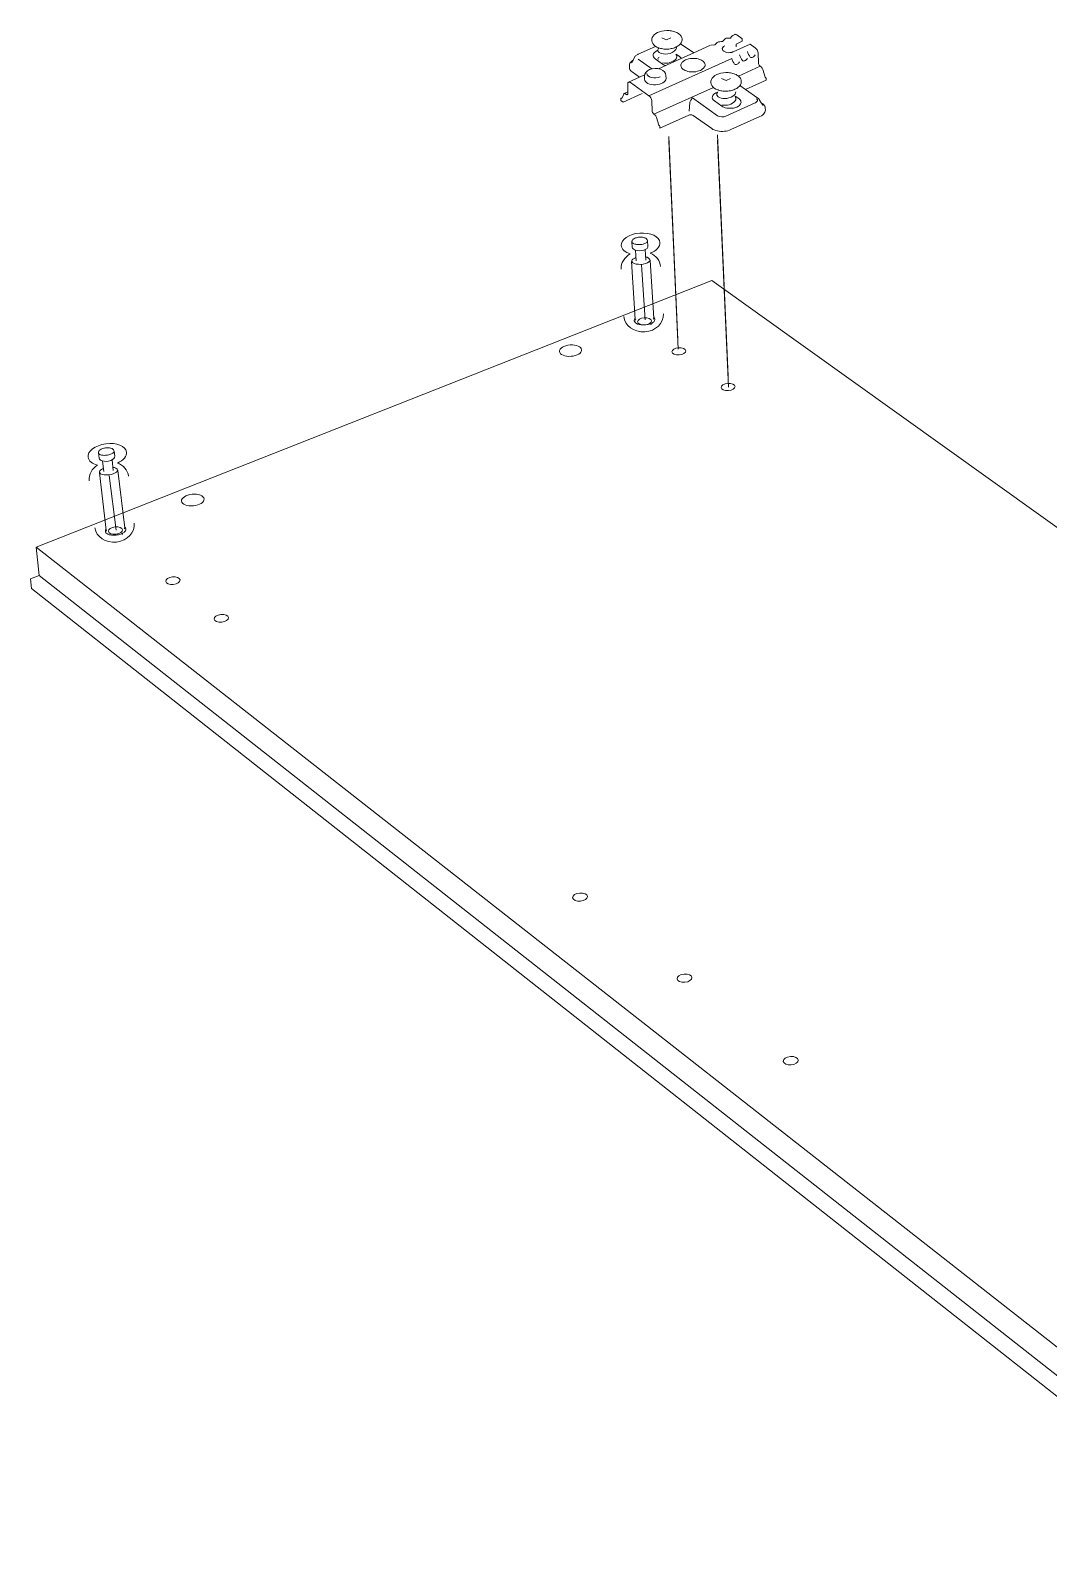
# Model space of a CAD drawing. Header units: metres. Extents: x -0.7 to 7.4, y 0 to 11.2.
# Drawn here: x 0.2698 to 0.3107, y 0.6545 to 0.7159 of the extents above; entities that cross this region are included whole.
import ezdxf

# ---------------------------------------------------------------- set-up
doc = ezdxf.new("R2010")
doc.units = ezdxf.units.M
doc.header["$MEASUREMENT"] = 0
doc.layers.add('PDF5_Geometry_Num_Penna__1', color=255, linetype='Continuous', lineweight=18)
doc.layers.add('PDF5_Geometry_Num_Penna__7', color=7, linetype='Continuous', lineweight=18)

msp = doc.modelspace()

# ---------------------------------------------------------------- linework, layer by layer
at = {"layer": 'PDF5_Geometry_Num_Penna__1', "color": 255, "linetype": 'Continuous', "lineweight": 18, "flags": 128}
for points in [[(0.2958440765518159, 0.7034691723742453), (0.2954849487740381, 0.7116419751520231)], [(0.2978622123851493, 0.7020103304298009), (0.2974364096073715, 0.711701841540912)]]:
    msp.add_lwpolyline(points, dxfattribs=at)
at = {"layer": 'PDF5_Geometry_Num_Penna__7', "color": 7, "linetype": 'Continuous', "lineweight": 18, "flags": 128}
for points in [[(0.295197787662927, 0.715606774040912), (0.2953851126629271, 0.7155178740409119), (0.2955615015518159, 0.715606774040912)], [(0.2953938262740381, 0.7158954520964675), (0.295440040162927, 0.7158954520964675), (0.2954894290518159, 0.7158926298742454), (0.2955398762740381, 0.7158894548742454), (0.2955867957184826, 0.7158831048742453), (0.295633715162927, 0.7158735798742453), (0.2956764012740381, 0.7158615854298008), (0.2957204984962603, 0.7158495909853564), (0.2957610679407048, 0.7158337159853565), (0.2957981096073715, 0.7158174882075786), (0.2958362096073714, 0.7157959687631342), (0.2958700762740381, 0.7157737437631342), (0.2959007679407047, 0.7157522243186898), (0.2959293429407048, 0.7157275298742453), (0.295951215162927, 0.7156996604298009), (0.2959727346073714, 0.7156679104298009), (0.2959879040518159, 0.7156379243186898), (0.2960009568295937, 0.7156061743186898), (0.2960097762740381, 0.7155751298742453), (0.2960133040518159, 0.7155440854298009), (0.2960097762740381, 0.7155102187631343), (0.2960034262740381, 0.7154721187631342), (0.2959914318295936, 0.7154386048742453), (0.2959759096073715, 0.7154040326520231), (0.295951215162927, 0.7153694604298009), (0.2959229929407048, 0.7153384159853564), (0.2958915957184826, 0.7153066659853564), (0.2958609040518159, 0.7152854993186898), (0.2958291540518159, 0.7152636270964675), (0.2957917596073715, 0.7152414020964675)], [(0.294243700162927, 0.7149452098742454), (0.2942313529407048, 0.7149388598742453), (0.2942066584962603, 0.7149272182075787), (0.2941791418295936, 0.7149088737631343), (0.2941537418295936, 0.7148894709853564), (0.2941350446073714, 0.714871126540912), (0.2941159946073714, 0.7148492543186897), (0.2941036473851492, 0.7148242070964675), (0.2940412057184826, 0.7147116709853565)], [(0.2949480209962603, 0.7152606990409119), (0.2942438765518159, 0.7149449629298008)], [(0.2950162482184826, 0.7150923887631342), (0.2950257732184826, 0.7150987387631342), (0.2950356509962603, 0.7151008554298008)], [(0.2953869118295936, 0.7145065659853564), (0.2955647118295937, 0.7145877048742453), (0.2964805229407048, 0.7149990437631342)], [(0.2957702048851492, 0.7149521243186897), (0.2959099048851492, 0.7148522882075786), (0.2959254271073715, 0.7148395882075786), (0.2959416548851492, 0.7148275937631342), (0.2959511798851492, 0.714815246540912), (0.2959635271073714, 0.7148021937631343), (0.2959726993295937, 0.7147898465409119), (0.2959822243295936, 0.7147743243186897)], [(0.295954072662927, 0.7153694604298009), (0.2964804171073714, 0.7149990437631343), (0.2971598671073715, 0.7153045493186897)], [(0.2971776823851492, 0.7153104759853564), (0.2973307879407048, 0.7153164732075786)], [(0.2979349198851493, 0.7150145307075786), (0.2979536171073714, 0.7150170001520231), (0.2979779587740381, 0.7150208807075786), (0.2980037115518159, 0.7150272307075787), (0.2980312282184826, 0.7150325223742453), (0.2980562754407048, 0.7150448695964676)], [(0.2980562048851492, 0.7150450459853565), (0.298069257662927, 0.7150429293186898)], [(0.2987321623851493, 0.7153473412631342), (0.298745215162927, 0.7153473412631342), (0.2980692929407048, 0.715042894040912)], [(0.2981809118295937, 0.7152446829298008), (0.2981780896073715, 0.715354044040912)], [(0.2989505318295937, 0.7152010795964675), (0.298745215162927, 0.7153474823742453)], [(0.2990656079407048, 0.7149707862631343), (0.2990627857184825, 0.7150078279298009), (0.2990536134962603, 0.7150448695964676), (0.2990380912740381, 0.7150826168186898), (0.2990222162740381, 0.7151207168186897), (0.2990006968295937, 0.7151510557075786), (0.2989760023851492, 0.7151789251520231), (0.2989506023851493, 0.715201150152023)], [(0.2990752387740381, 0.7146156095964675), (0.2990657137740381, 0.7149708568186898)], [(0.2940412409962603, 0.714711882652023), (0.2940172521073715, 0.7146967132075787), (0.2939883243295937, 0.7146713132075787), (0.293960807662927, 0.714643796540912), (0.2939350548851492, 0.7146155743186897), (0.2939198854407048, 0.714584882652023), (0.293903657662927, 0.7145534854298009), (0.2938983659962603, 0.7145196187631342), (0.2938951909962604, 0.7144846937631343), (0.2938983659962603, 0.7144099048742454)], [(0.2940099143295937, 0.7142324929298008), (0.2939704032184826, 0.7142638901520231), (0.2939421809962603, 0.7142981095964676), (0.2939171337740381, 0.714335504040912), (0.2939037282184825, 0.7143721929298009), (0.2938984365518159, 0.7144095873742453)], [(0.2940412762740381, 0.7147117062631342), (0.2939791873851493, 0.7145998757075787)], [(0.2947919521073715, 0.7143572351520231), (0.2942437354407048, 0.7147467018186898)], [(0.2953493762740381, 0.7144909026520231), (0.2953250346073715, 0.7144997220964675), (0.2953024568295937, 0.7145064248742453), (0.2952841123851492, 0.7145155970964675), (0.2952689429407048, 0.7145258276520231), (0.295249540162927, 0.7145346470964675), (0.2952311957184826, 0.7145473470964676), (0.2949355679407048, 0.714759366540912)], [(0.2950941062740381, 0.7148335204298009), (0.2950694118295937, 0.7148116482075786), (0.2950535368295937, 0.7147834259853564), (0.2950443646073715, 0.714755556540912), (0.2950471868295937, 0.7147315676520231)], [(0.2950693059962604, 0.714363761540912), (0.2953868059962603, 0.714506636540912)], [(0.2967456707184826, 0.7142979684853564), (0.2966892262740381, 0.714276449040912), (0.2966299596073714, 0.714260574040912), (0.2965643429407048, 0.7142443462631342), (0.2965301234962603, 0.7142418768186898), (0.2964962568295937, 0.714238349040912), (0.296427465162927, 0.7142358795964675), (0.2963618484962603, 0.714238349040912), (0.2962965846073715, 0.7142443462631342), (0.2962373179407048, 0.714257399040912), (0.2961844012740381, 0.714273274040912), (0.2961374818295937, 0.7142919712631343), (0.2960969123851492, 0.7143138434853564), (0.2960602234962604, 0.7143353629298009), (0.2960320012740381, 0.7143597045964676), (0.2960034262740381, 0.7143879268186898), (0.2959847290518159, 0.7144157962631342), (0.2959727346073714, 0.714447899040912), (0.2959635623851492, 0.7144821184853565), (0.295967090162927, 0.7145195129298009), (0.2959759096073715, 0.7145562018186898), (0.2959946068295937, 0.714590774040912), (0.2960069540518159, 0.7146094712631342), (0.2960228290518159, 0.7146274629298008), (0.2960415262740381, 0.7146436907075787), (0.2960602234962604, 0.714659212929801), (0.2961032623851492, 0.7146902573742453), (0.2961537096073714, 0.7147156573742453)], [(0.2961538154407048, 0.7147155162631342), (0.2962095543295937, 0.7147373884853564), (0.296267762662927, 0.7147553801520231), (0.296334437662927, 0.7147680801520231), (0.2963654821073715, 0.7147712551520231), (0.2964025237740381, 0.714774430152023), (0.2964681404407048, 0.7147772523742454), (0.2965369321073714, 0.714774430152023), (0.2965990209962603, 0.7147680801520231), (0.2966607571073714, 0.7147553801520231), (0.2967104987740382, 0.7147402107075786), (0.2967574182184826, 0.7147211607075787), (0.2967986932184826, 0.714703169040912), (0.2968353821073715, 0.7146774162631342), (0.2968664265518159, 0.7146534273742453), (0.2968918265518159, 0.7146252051520231), (0.2969105237740381, 0.7145973357075787), (0.2969256932184826, 0.7145655857075787), (0.2969327487740381, 0.714531719040912), (0.2969327487740381, 0.7144939718186898), (0.2969228709962604, 0.7144565773742454), (0.2969041737740381, 0.714422005152023), (0.2968918265518159, 0.7144036607075787), (0.2968727765518159, 0.7143849634853564), (0.2968572543295936, 0.7143701468186897), (0.2968382043295937, 0.7143542718186897), (0.2967951654407048, 0.7143225218186898), (0.2967457765518159, 0.7142978273742453)], [(0.2982222573851492, 0.7145410323742454), (0.2982462462740381, 0.7145562018186898), (0.2982744684962604, 0.714578074040912), (0.2982959879407048, 0.7146034740409121), (0.2983213879407048, 0.7146338129298009)], [(0.2982746096073715, 0.7140674987631342), (0.2991494984962603, 0.7144629626520231)], [(0.2985364412740381, 0.7146836604298009), (0.2985607829407048, 0.7146995354298009), (0.2985893579407048, 0.7147185854298009), (0.2986115829407048, 0.7147468076520231), (0.2986327496073715, 0.7147774993186897)], [(0.2988513307184826, 0.7148242070964675), (0.298876025162927, 0.714839376540912), (0.2989007196073715, 0.7148608959853565), (0.2989254140518159, 0.714887001540912), (0.2989469334962603, 0.7149173404298009)], [(0.2991496748851492, 0.7144628215409119), (0.2991313304407048, 0.7144779909853564), (0.2991126332184826, 0.7145033909853564), (0.2990967582184826, 0.7145280854298008), (0.2990847637740381, 0.7145594826520231), (0.2990784137740382, 0.7145877048742453), (0.2990752387740381, 0.7146155743186897)], [(0.2991841059962603, 0.7144380212631343), (0.2991495337740381, 0.7144627157075786)], [(0.299255755162927, 0.7143319057075787), (0.2992469357184826, 0.7143573057075786), (0.2992342357184826, 0.7143820001520231), (0.2992187134962603, 0.7144035195964675), (0.2992028384962603, 0.7144222168186898), (0.2991841412740381, 0.7144380918186898)], [(0.2993429265518159, 0.7140269998742453), (0.2992557904407048, 0.7143317998742453)], [(0.2936898037740381, 0.7133668820964676), (0.2938393815518159, 0.7134353209853564), (0.2938298565518159, 0.7137369459853564)], [(0.2938297507184826, 0.7137369459853564), (0.293832220162927, 0.7137686959853564), (0.2938392757184826, 0.7137933904298008), (0.2938516229407048, 0.7138117348742453), (0.2938667923851492, 0.7138244348742453)], [(0.2943065298851493, 0.7140205793186898), (0.2938669687740381, 0.7138244348742453), (0.2938828437740381, 0.7138269043186898), (0.2938983659962603, 0.7138269043186898), (0.2939174159962603, 0.7138212598742453), (0.2939350548851492, 0.7138089126520232)], [(0.2947957621073714, 0.7130484295964675), (0.2947918815518159, 0.7130830018186898), (0.2947827093295937, 0.7131200434853564), (0.2947668343295937, 0.7131609657075786), (0.2947516648851492, 0.7131980073742453), (0.2947301454407048, 0.7132297573742453), (0.2947047454407048, 0.7132576268186898), (0.2946800509962603, 0.713279499040912), (0.2939353371073715, 0.7138086657075786)], [(0.2940098437740381, 0.7142326693186898), (0.2943065298851493, 0.7140206498742453), (0.2945083187740381, 0.7141144887631342)], [(0.2945084246073715, 0.7139427918186897), (0.2945056023851492, 0.7140676751520231)], [(0.2953690259962604, 0.7139706965409119), (0.295361617662927, 0.7140952270964676)], [(0.2975900796073714, 0.7139758470964676), (0.2977774046073715, 0.7138869470964676), (0.2979537934962604, 0.7139758470964676)], [(0.2977702432184826, 0.7142104443186897), (0.2978199848851493, 0.7142104443186897), (0.2978665515518159, 0.7142104443186897), (0.2979162932184826, 0.7142040943186897), (0.297963212662927, 0.7141980970964675), (0.2980094265518159, 0.7141885720964676), (0.2980535237740382, 0.7141762248742454), (0.2980976209962604, 0.7141642304298008), (0.2981371321073715, 0.7141483554298008), (0.2981780543295937, 0.7141300109853563), (0.2982119209962604, 0.7141106082075787), (0.2982464932184826, 0.7140887359853565), (0.298277537662927, 0.7140643943186898), (0.2983057598851492, 0.7140396998742453), (0.2983308071073715, 0.7140111248742453), (0.2983523265518159, 0.7139804332075786), (0.2983682015518159, 0.7139490359853564), (0.2983805487740381, 0.713917991540912), (0.2983868987740381, 0.7138865943186897), (0.2983897209962603, 0.713852727652023), (0.2983897209962603, 0.7138213304298009), (0.2983833709962604, 0.7137839359853565), (0.2983710237740381, 0.7137490109853565), (0.2983523265518159, 0.7137151443186898), (0.2983308071073715, 0.7136812776520232), (0.298302937662927, 0.7136470582075787), (0.298271187662927, 0.7136188359853564), (0.2982401432184826, 0.7135934359853564), (0.2982062765518159, 0.7135722693186898), (0.2981685293295937, 0.7135503970964675)], [(0.2985609240518159, 0.7135254204298008), (0.2993832490518158, 0.7138990120964676), (0.2993832490518158, 0.7139741537631341)], [(0.2993612004407048, 0.7140144409853564), (0.2993428559962604, 0.7140271409853564)], [(0.2993832490518158, 0.7139742948742454), (0.2993804268295937, 0.7139894643186897), (0.2993716073851492, 0.7140025170964676), (0.2993613768295937, 0.714014511540912)], [(0.2935589584962603, 0.7130830370964675), (0.2935554307184826, 0.7131610009853564)], [(0.2935555012740381, 0.7131608951520231), (0.2935618512740381, 0.7131760645964675)], [(0.2936086296073714, 0.7131952909853564), (0.293561710162927, 0.7131762409853564), (0.2935740573851492, 0.7131741243186898)], [(0.2935740221073714, 0.7131739479298009), (0.2935930721073715, 0.7131608951520231), (0.2936085943295936, 0.7131954673742452)], [(0.2936023854407048, 0.7131858718186898), (0.2935741632184826, 0.7131738773742453)], [(0.2936085590518159, 0.713195361540912), (0.2936706479407048, 0.713344586540912)], [(0.2944126454407048, 0.713369351540912), (0.2936428843295937, 0.7130239820964676)], [(0.2936898743295937, 0.7133667409853564), (0.2936768215518159, 0.7133575687631342), (0.2936704715518159, 0.7133448687631342)], [(0.2936898037740381, 0.713366635152023), (0.2937014454407048, 0.7133694573742453), (0.2937173204407048, 0.713366635152023), (0.2937367232184825, 0.7133574629298008), (0.2937705898851492, 0.7133320629298009), (0.2937889343295937, 0.7133225379298008), (0.2938048093295937, 0.7133200684853563), (0.2938206843295936, 0.7133225379298008), (0.2938319732184826, 0.7133359434853563), (0.2938393815518159, 0.7133574629298008), (0.2938393815518159, 0.7133796879298009), (0.2938393815518159, 0.7134354268186898)], [(0.2972687696073715, 0.7136127682075787), (0.2948825807184826, 0.7125378543186898), (0.2948638834962604, 0.712553376540912), (0.2948448334962603, 0.7125748959853564), (0.2948296640518159, 0.7126031182075787), (0.2948169640518159, 0.7126345154298008), (0.2948081446073714, 0.712662737652023), (0.2948046168295936, 0.7126909598742452)], [(0.296430957662927, 0.7131954320964675), (0.2964059104407048, 0.7131640348742453), (0.2963840382184826, 0.7131329904298008), (0.2963653409962603, 0.7131015932075786), (0.2963494659962603, 0.7130737237631343), (0.2963342965518159, 0.7130398570964676), (0.2963282993295936, 0.7130236293186898), (0.2963208909962604, 0.7130084598742453), (0.2963028993295936, 0.7126528598742453)], [(0.2973121965518159, 0.7130703370964675), (0.2976109993295937, 0.7128586704298009), (0.2976515687740381, 0.7128339759853564), (0.2976949604407048, 0.712812456540912), (0.2977482298851493, 0.712796581540912), (0.2978039687740381, 0.7127845870964675), (0.2978604132184826, 0.7127747093186898), (0.2979161521073714, 0.7127718870964675), (0.2979729493295937, 0.7127718870964675), (0.2980286882184826, 0.7127778843186897), (0.2980777243295937, 0.7127845870964675), (0.2981246437740381, 0.712796581540912), (0.2981683882184826, 0.7128085759853564), (0.2982093104407048, 0.7128244509853564), (0.2982495271073715, 0.7128424426520231), (0.2982837465518159, 0.7128650204298008), (0.2983119687740381, 0.7128900676520231), (0.2983366632184825, 0.7129144093186898), (0.2983585354407048, 0.7129461593186898), (0.2983737048851492, 0.7129768509853565), (0.2983807604407048, 0.7130114232075786), (0.2983775854407048, 0.7130424676520231), (0.2983684132184826, 0.7130763343186898), (0.2983490104407048, 0.713110906540912), (0.2983243159962604, 0.7131391287631342), (0.2982900965518159, 0.7131641759853564), (0.2981500437740381, 0.7132668343186898)], [(0.2973895607184826, 0.713409991540912), (0.2973994384962604, 0.7134135193186898)], [(0.2981657423851492, 0.7135503618186897), (0.2981308173851492, 0.7135351923742452), (0.2980870729407048, 0.7135154368186897), (0.2980443868295937, 0.7135002673742453), (0.2979974673851492, 0.7134875673742453), (0.2979509007184826, 0.7134787479298009), (0.2979004534962604, 0.7134692229298009), (0.2978535340518159, 0.7134628729298008), (0.297804145162927, 0.7134596979298008), (0.2977547562740381, 0.7134596979298008), (0.2977046618295937, 0.7134596979298008), (0.297658095162927, 0.7134653423742453), (0.2976111757184826, 0.7134723979298009), (0.2975642562740382, 0.7134787479298009), (0.2975173368295937, 0.7134914479298009), (0.297473945162927, 0.7135034423742452), (0.297454895162927, 0.7135097923742453)], [(0.2983338762740381, 0.713687310152023), (0.298561065162927, 0.7135257379298008)], [(0.2983834768295937, 0.7136528790409119), (0.298346435162927, 0.7136994457075786)], [(0.2985608887740381, 0.713525561540912), (0.2990593637740381, 0.7131738420964675)], [(0.2990593990518159, 0.7131740184853564), (0.2990752740518159, 0.7131609657075786), (0.2990900907184825, 0.7131482657075786), (0.2991027907184826, 0.7131330962631343), (0.2991158434962603, 0.7131175740409119), (0.299127485162927, 0.7131016990409119)], [(0.2991276262740381, 0.7131016637631341), (0.2991935957184826, 0.7129986526520231)], [(0.2936430254407048, 0.7130238057075786), (0.2935590643295937, 0.7130830723742453)], [(0.294804722662927, 0.7126908187631341), (0.2947959032184826, 0.7130485354298008)], [(0.2948825807184826, 0.7125377132075786), (0.2949171529407048, 0.7125133715409119), (0.2949354973851492, 0.712497496540912), (0.2949513723851492, 0.7124787993186897), (0.2949637196073714, 0.7124569270964675), (0.2949757140518159, 0.712432232652023), (0.2949852390518159, 0.7124040104298008), (0.295075550162927, 0.7120988576520231)], [(0.2964555815518159, 0.7124882537631342), (0.2964340621073714, 0.7125009537631342), (0.2964058398851492, 0.7125101259853563), (0.296374442662927, 0.7125133009853564), (0.2963433982184825, 0.7125133009853564), (0.2963123537740381, 0.7125069509853564), (0.2962841315518159, 0.7124974259853564), (0.2951160843295936, 0.7119710815409119)], [(0.2979755598851492, 0.7119180943186897), (0.2979162932184826, 0.7118933998742453), (0.2978506765518159, 0.7118743498742454), (0.2977861182184826, 0.7118591804298008), (0.2977137987740381, 0.7118500082075786), (0.2976421848851493, 0.7118464804298008), (0.2975705709962604, 0.7118464804298008), (0.2974993098851492, 0.7118521248742453), (0.2974305182184825, 0.7118651776520232), (0.2973652543295937, 0.7118806998742453), (0.297305987662927, 0.7119022193186898), (0.2972495432184826, 0.7119276193186898), (0.2972029765518159, 0.7119583109853563), (0.2964554404407048, 0.7124881832075787)], [(0.2993556618295937, 0.7126966748742453), (0.2993521340518159, 0.7126568109853564), (0.2993359062740381, 0.712616241540912), (0.2993150923851493, 0.7125788470964676), (0.2992829896073714, 0.7125410998742453), (0.2992431257184826, 0.7125033526520231), (0.2991965590518159, 0.7124730137631342), (0.299140820162927, 0.712444791540912), (0.297975595162927, 0.7119180943186897)], [(0.2992308137740381, 0.7129704304298009), (0.2991937721073714, 0.7129986526520231), (0.2992653859962603, 0.7128839998742453)], [(0.2993523104407048, 0.7127744270964675), (0.2993523104407048, 0.7127998270964675), (0.2993459604407048, 0.7128276965409119), (0.2993336132184826, 0.7128523909853564), (0.2993212659962604, 0.7128774382075785), (0.2993053909962604, 0.712902485429801), (0.2992828132184825, 0.7129275326520231), (0.2992584715518159, 0.7129490520964675), (0.2992309548851492, 0.7129705715409119), (0.299212257662927, 0.7129705715409119)], [(0.2993522398851493, 0.7127745329298009), (0.299355767662927, 0.7126965690409119)], [(0.2951161548851493, 0.7120459057075786), (0.2951133326629271, 0.7120617807075786), (0.295103807662927, 0.7120769501520231), (0.295094282662927, 0.7120861223742453), (0.2950755854407048, 0.7120988223742453)], [(0.2951161548851493, 0.7119711520964676), (0.2951161548851493, 0.7120459409853565)], [(0.2958502854407047, 0.7030965684853564), (0.2954823382184825, 0.7114655157075787)], [(0.2978697971073714, 0.7015681587631342), (0.2974334109962603, 0.711492150429801)], [(0.2946274871073715, 0.7074490701520231), (0.2946236065518159, 0.7074243757075787), (0.2946126704407048, 0.7074056784853564), (0.2945967954407048, 0.7073873340409119), (0.2945752759962604, 0.7073704007075786), (0.2945491704407048, 0.7073541729298009), (0.2945167148851493, 0.7073393562631342), (0.2944814371073715, 0.7073266562631342), (0.2944429843295937, 0.707315720152023), (0.2944020621073715, 0.7073072534853564), (0.2943586704407048, 0.7073012562631342), (0.2943156315518159, 0.7072973757075787), (0.2942711815518159, 0.707296670152023), (0.2942284954407048, 0.707298434040912), (0.2941868676629271, 0.7073023145964675), (0.2941484148851493, 0.707309370152023), (0.2941124315518159, 0.7073181895964675), (0.2940803287740381, 0.7073291257075786), (0.2940531648851492, 0.7073425312631342), (0.2940309398851493, 0.7073577007075786), (0.2940136537740382, 0.7073739284853564), (0.2940030704407048, 0.7073915673742454), (0.2939981315518159, 0.7074099118186898)], [(0.2941412887740381, 0.7070741379298009), (0.2941670415518159, 0.7066458657075786)], [(0.2945519221073715, 0.7066687962631342), (0.2945258165518159, 0.7070974212631341)], [(0.2941596332184826, 0.7067732184853565), (0.294117652662927, 0.7067576962631342), (0.2940851971073715, 0.706742174040912), (0.2940555637740381, 0.7067245351520232), (0.2940308693295937, 0.7067058379298008), (0.2940114665518159, 0.706685024040912), (0.2939973554407048, 0.7066624462631341), (0.2939895943295937, 0.706641985152023), (0.2939864193295936, 0.7066197601520231)], [(0.293987477662927, 0.706611999040912), (0.2941254137740381, 0.7042970712631342)], [(0.2943775087740381, 0.7064846462631342), (0.2945277921073715, 0.704273435152023)], [(0.3480627723851492, 0.6678812323742453), (0.3480345501629269, 0.6694807268186898), (0.2972105612740381, 0.7058609351520231), (0.2700763057184826, 0.6951463684853564)], [(0.2732008937740381, 0.6990051576520231), (0.2731980715518159, 0.6989797576520231), (0.2731888993295937, 0.6989607076520231), (0.273174082662927, 0.6989416576520231), (0.2731532687740381, 0.6989236659853564), (0.2731278687740382, 0.6989053215409119), (0.2730968243295937, 0.6988890937631342), (0.2730622521073715, 0.6988742770964675), (0.2730245048851492, 0.6988612243186897), (0.2729842882184826, 0.6988506409853564), (0.2729412493295937, 0.6988414687631341), (0.272897857662927, 0.6988358243186897), (0.2728537604407048, 0.6988319437631342), (0.2728110743295937, 0.6988312382075786), (0.2727694465518159, 0.6988326493186897), (0.2727306409962604, 0.6988375882075786), (0.2726943048851492, 0.6988442909853565), (0.2726618493295937, 0.6988534632075787), (0.2726336271073714, 0.6988654576520231), (0.2726106965518159, 0.6988792159853564), (0.2725927048851493, 0.6988943854298009), (0.2725807104407048, 0.6989109659853564), (0.2725747132184826, 0.698928957652023)], [(0.2727369557184826, 0.6986021443186898), (0.2727881084962603, 0.698176341540912)], [(0.2731705196073714, 0.6982214970964675), (0.2731193668295937, 0.6986480054298008)], [(0.2727729390518159, 0.6983029887631341), (0.2727323696073715, 0.6982849970964675), (0.2727006196073715, 0.6982677109853564), (0.272672750162927, 0.6982483082075787), (0.2726487612740381, 0.6982278470964676), (0.2726307696073714, 0.6982059748742453), (0.2726180696073714, 0.698182691540912), (0.2726113668295937, 0.6981622304298009), (0.2726099557184826, 0.698139652652023)], [(0.2726110140518159, 0.6981318915409119), (0.2728840640518159, 0.6958293109853564)], [(0.2730072540518159, 0.6980274693186898), (0.2732870068295937, 0.6958293109853564)], [(0.2700761646073714, 0.6951463332075786), (0.2701876423851493, 0.6939990998742452)], [(0.3193747423851492, 0.6548808773742453), (0.319733870162927, 0.6550487995964676), (0.3196710757184826, 0.6562722329298009), (0.2700761646073714, 0.6951462273742453)], [(0.2701877834962603, 0.693999135152023), (0.2698480584962603, 0.6938650795964675)], [(0.2698480937740381, 0.6938649384853564), (0.2698851354407047, 0.6934811162631341)], [(0.2698853118295937, 0.6934811515409119), (0.319394145162927, 0.6544755709853565), (0.3480626312740381, 0.6678814793186898)], [(0.3197337643295937, 0.6550488701520231), (0.2701878893295936, 0.6939990645964675)]]:
    msp.add_lwpolyline(points, dxfattribs=at)
for points in [[(0.2977886934962604, 0.715584231540912, -0.004960149857982741), (0.2979506184962604, 0.715596931540912), (0.298000360162927, 0.7156590204298009), (0.2980472796073714, 0.7157031176520231), (0.2981340629407048, 0.715739806540912), (0.2981499379407048, 0.7157458037631342), (0.298168635162927, 0.7157436870964675), (0.2981869796073714, 0.715736631540912), (0.2982064882184826, 0.7157237904298008), (0.298408982662927, 0.7155809154298008), (0.2984206243295937, 0.7155720959853564), (0.2984269743295936, 0.7155597487631342), (0.2984305021073714, 0.715544226540912), (0.2984303257184826, 0.7154663684853564), (0.2981780896073715, 0.7153541851520231)], [(0.2952284440518159, 0.7145971593186898, 0.26868261744493), (0.2957734857184826, 0.7147651168186898), (0.2957893607184826, 0.7147993362631342), (0.295798180162927, 0.7148370834853564), (0.295798180162927, 0.7148741251520231), (0.2957893607184826, 0.7149090501520231), (0.2957798357184826, 0.7149270418186897), (0.2957671357184826, 0.7149450334853564)], [(0.2986328907184825, 0.7150577812631342, 0.04370081872683026), (0.2987476140518159, 0.7148274879298009), (0.2987733668295937, 0.7148183157075787), (0.2987984140518159, 0.7148151407075787), (0.2988231084962604, 0.7148151407075787), (0.2988513307184826, 0.7148243129298009)], [(0.294679945162927, 0.7132794637631342), (0.2980038173851496, 0.71477749931869, 0.05888393957352232), (0.2981223507184825, 0.7145439604298008), (0.2981442229407048, 0.7145347882075787), (0.2981685646073715, 0.7145316132075786), (0.2981932590518159, 0.7145347882075787), (0.2982221868295937, 0.7145411382075787)], [(0.2983180012740381, 0.7149172345964676, 0.03492906322840535), (0.2984337829407048, 0.714687435152023), (0.2984584773851492, 0.714675087929801), (0.2984835246073715, 0.7146712073742454), (0.2985082190518159, 0.714675087929801), (0.2985364412740381, 0.7146835545964675)], [(0.2990036954407048, 0.7131608598742453), (0.2990188648851492, 0.7131460432075787), (0.2990283898851492, 0.7131262876520231), (0.2990347398851492, 0.7131111182075787), (0.2990347398851492, 0.7130959487631342), (0.2990347398851492, 0.7130761932075786), (0.2990283898851492, 0.7130610237631342), (0.2990188648851492, 0.7130458543186897), (0.2990068704407048, 0.7130271570964676), (0.2989878204407048, 0.7130144570964676), (0.2989655954407048, 0.7129985820964675), (0.2989409009962603, 0.7129862348742454), (0.2977757112740376, 0.7124571740409134, -0.2250710314578508), (0.2974395140518158, 0.7124755184853564), (0.2964309223851492, 0.7131955379298008)], [(0.2976141743295937, 0.7129054487631342, 0.2666919837177848), (0.298149902662927, 0.713073759040912), (0.298165777662927, 0.7131108007075787), (0.298175302662927, 0.7131481951520231), (0.2981717748851492, 0.7131859423742453), (0.2981622498851492, 0.7132201618186897), (0.298156252662927, 0.713238859040912), (0.2981442582184826, 0.7132575562631341)], [(0.2946408221073714, 0.7072371212631342), (0.2946277693295937, 0.7074484351520232, 0.3119064346242487), (0.2945106471073715, 0.7075704962631342), (0.2944937137740382, 0.7075757879298008), (0.2944570248851492, 0.7075853129298009), (0.294419277662927, 0.7075913101520231), (0.2943790609962604, 0.7075951907075787), (0.2943384915518159, 0.7075962490409119), (0.2942979221073715, 0.7075948379298008), (0.294257352662927, 0.7075902518186897), (0.2942178415518159, 0.7075842545964676), (0.2941800943295937, 0.7075750823742453), (0.2941434054407048, 0.7075641462631342), (0.2941095387740381, 0.7075510934853565), (0.2940788471073715, 0.7075345129298009), (0.2940513304407048, 0.7075154629298009), (0.2940305165518159, 0.7074964129298008), (0.2940146415518159, 0.7074759518186897), (0.2940047637740381, 0.7074544323742453), (0.2939991193295937, 0.7074322073742453), (0.2939980609962604, 0.707412099040912), (0.2940100554407047, 0.7071993740409119)], [(0.2948514304407048, 0.7043058907075787, 0.3542455078764657), (0.2948718915518159, 0.7043242351520231, 0.05442041034158966), (0.2948729498851492, 0.7043422268186897), (0.2947346609962603, 0.7066603295964675, 0.3164468973357419), (0.2945434554407048, 0.7067961490409126)], [(0.2941236498851492, 0.7043351712631343, 0.2365408467955644), (0.2940908415518159, 0.7042540323742453), (0.2940923232184826, 0.7042342062631342)], [(0.2942277193295937, 0.7041058657075786), (0.2942464165518159, 0.7040995157075787), (0.294285927662927, 0.7040892851520231), (0.2943264971073715, 0.7040811712631342), (0.2943712998851492, 0.7040758795964676), (0.2944168082184825, 0.7040727045964675), (0.2944626693295936, 0.7040712934853565), (0.294511352662927, 0.7040730573742453), (0.2945568609962603, 0.7040765851520231), (0.2946037804407048, 0.7040829351520231), (0.2946489359962604, 0.704091049040912), (0.2946919748851492, 0.7041012795964676), (0.2947321915518158, 0.7041143323742453), (0.2947709971073715, 0.7041287962631342), (0.2948052165518159, 0.7041453768186898), (0.2948355554407048, 0.7041633684853564), (0.2948620137740381, 0.704183124040912), (0.2948831804407048, 0.7042042907075786), (0.2948997609962603, 0.7042268684853564), (0.2949096387740381, 0.7042505045964675), (0.2949135193295936, 0.7042741407075787), (0.2949128137740381, 0.7043030684853565, 0.2133205169327909), (0.2948708332184845, 0.7043796212631368)], [(0.2732262584962604, 0.6987940554298009), (0.2732008584962604, 0.6990046637631342, 0.3144804760970461), (0.2730766807184826, 0.699119316540912), (0.2730597473851492, 0.6991239026520231), (0.2730227057184825, 0.6991309582075786), (0.2729846057184825, 0.6991348387631342), (0.2729443890518159, 0.699136602652023), (0.2729038196073714, 0.6991348387631342), (0.272863250162927, 0.6991309582075786), (0.2728230334962604, 0.6991246082075786), (0.272783875162927, 0.6991157887631342), (0.2727464807184826, 0.6991044998742453), (0.272710850162927, 0.6990917998742453), (0.2726780418295937, 0.6990762776520231), (0.2726480557184826, 0.6990582859853565), (0.272621950162927, 0.6990378248742454), (0.2726021946073715, 0.6990170109853564), (0.2725877307184826, 0.6989958443186898), (0.2725785584962603, 0.6989739720964676), (0.272574325162927, 0.6989517470964676), (0.2725750307184826, 0.6989312859853565), (0.272599725162927, 0.6987196193186898)], [(0.2736273668295937, 0.6959178582075787), (0.2733539640518159, 0.698223966540912, 0.3144042504217122), (0.273155350162927, 0.698348497096467)], [(0.2729973057184826, 0.6956441026520231), (0.2730163557184826, 0.6956388109853564), (0.2730562196073714, 0.6956310498742453), (0.2730974946073715, 0.6956254054298008), (0.2731422973851492, 0.6956225832075786), (0.2731881584962603, 0.6956218776520231), (0.2732343723851492, 0.695623641540912), (0.2732816446073714, 0.6956275220964676), (0.2733282112740381, 0.6956342248742453), (0.273374425162927, 0.6956430443186897), (0.273418875162927, 0.6956539804298009), (0.2734615612740381, 0.6956670332075786), (0.2735007196073714, 0.6956825554298008), (0.2735381140518159, 0.6956987832075786), (0.2735716279407048, 0.6957171276520231), (0.2736009084962603, 0.6957372359853564), (0.273625250162927, 0.695758402652023), (0.2736460640518159, 0.6957806276520231), (0.2736612334962604, 0.6958039109853564), (0.273669700162927, 0.6958286054298009), (0.2736721696073715, 0.6958518887631342), (0.273669700162927, 0.6958811693186898, 0.21408418759896), (0.2736231334962593, 0.6959552526520215)], [(0.2728801834962604, 0.6958670582075787, 0.2371518019409313), (0.2728523140518159, 0.6957838026520231), (0.2728541132184826, 0.6957645409853564)]]:
    msp.add_lwpolyline(points, format="xyb", dxfattribs=at)
msp.add_lwpolyline([(0.295764525162927, 0.7151297832075787), (0.2957761668295937, 0.715157652652023), (0.2957863973851492, 0.7151855220964676), (0.2957892196073715, 0.7152137443186898), (0.2957862209962603, 0.715238474040912), (0.2957541182184825, 0.715222599040912), (0.2957114321073714, 0.7152074295964675), (0.2956673348851492, 0.7151915545964675), (0.2956204154407048, 0.7151788545964675), (0.2955738487740381, 0.7151707407075787), (0.2955272821073714, 0.7151605101520231), (0.2954778932184826, 0.7151548657075787), (0.2954270932184825, 0.7151509851520231), (0.2953780571073715, 0.7151509851520231), (0.295331137662927, 0.7151509851520231), (0.2952806904407048, 0.7151548657075787), (0.2952341237740381, 0.7151605101520231), (0.2951879098851492, 0.7151707407075787), (0.2951445182184825, 0.7151788545964675), (0.2951004209962603, 0.7151915545964675), (0.2950824293295937, 0.715198610152023, 0.5472674025137579), (0.2950887440518146, 0.7150171765409099, 0.3417310255691079)], format="xyb", close=True, dxfattribs=at)
at = {"layer": 'PDF5_Geometry_Num_Penna__7', "color": 7, "linetype": 'Continuous', "lineweight": 18}
msp.add_arc((0.2946920284047151, 0.7038518588510764), 0.0002547105973756403, 68.99137130261423, 82.61152064657243, dxfattribs=at)
for centre, major_axis, ratio, start_param, end_param in [((0.2953869470763278, 0.715524370122111), (0.0005954531462838974, 2.221942810065603e-05), 0.6225090117289855, 1.535902952017766, 4.152434482214203), ((0.2954248647158123, 0.7149113391620998), (0.0005776574066154172, 1.477562202778504e-05), 0.4627485055767691, 2.344224973007289, 3.69051235475744), ((0.2978947894511592, 0.7151578732674355), (0.0002683429835215745, 4.740365940891778e-07), 0.5653758762446279, 2.216354985936127, 5.41919676908234), ((0.2949335088789937, 0.7140941048546062), (0.0004284129875316012, 1.78272251408762e-05), 0.6551570121831718, 6.224247651930129, 9.456091897831328), ((0.2949385204628386, 0.7139630552154069), (0.0004302989691973846, 1.690648838403863e-05), 0.5754602235304876, 3.155162042775619, 6.245667496509665), ((0.2949397694565524, 0.7141832059993549), (0.0003404454745936647, 1.672824330789524e-05), 0.5495411694619133, 3.121758386687753, 5.297520039608584), ((0.2977819991385933, 0.7138334973136687), (0.0006169267291629144, 1.211200317807748e-05), 0.6109660880933762, 1.577570851259602, 4.14187211635652), ((0.2976900156608498, 0.7132278583518408), (0.0004661326578818126, 1.941518819292831e-05), 0.5347647410832754, 2.248541980200559, 3.744771475032591), ((0.2943252576976352, 0.7072082129557954), (0.000316779360278241, 1.84177237028127e-05), 0.4868748314220465, 4.008736635074216, 6.34464356766347), ((0.2943590907503937, 0.7066602097011649), (0.0003665194592736287, 2.215116996429067e-05), 0.4235820412073329, 3.07386947758557, 6.281731222798278), ((0.2729134244059578, 0.6987459051239827), (0.0003140096412484473, 3.717745875719825e-05), 0.4851880602343256, 4.004030737764598, 6.348854474528867), ((0.2729788815577819, 0.6982013497940933), (0.0003646090081266818, 4.324986355319638e-05), 0.421411844886504, 3.073066226693038, 6.287571938022591)]:
    msp.add_ellipse(centre, major_axis=major_axis, ratio=ratio, start_param=start_param, end_param=end_param, dxfattribs=at)
for centre, major_axis, ratio in [((0.2945048179509903, 0.7042123744934317), (0.0002769512426267219, 2.021800567775234e-05), 0.5184229875700914), ((0.2915330672296167, 0.7030371926052088), (0.0004457857376617969, 3.567849711527682e-05), 0.5105451130776614), ((0.2958832112575285, 0.7030078862089658), (0.0002770935597665725, 2.423800528228437e-05), 0.5162507119527613), ((0.2978591703520561, 0.7015773826691366), (0.000280899993586825, 2.086897810982257e-05), 0.5087087346035782), ((0.2763611765315942, 0.6970362569295644), (0.0004535324007660101, 4.499805342761399e-05), 0.5165519575833091), ((0.2732623835310685, 0.6958110373604036), (0.0002831889707318735, 3.10105337786304e-05), 0.52564028351589), ((0.2755631452686377, 0.6937952629357076), (0.0002873160180617562, 3.154537961935766e-05), 0.5225928576631776), ((0.2775066320519113, 0.6922845961663713), (0.000287185432861492, 2.959423499493408e-05), 0.5296273890078159), ((0.2919140630511169, 0.6810854032121102), (0.0002967101794269511, 2.539041085491967e-05), 0.548294459995377), ((0.296107741746762, 0.6778267481938074), (0.0002970059223108001, 2.63335486618832e-05), 0.5573796241996484), ((0.3003768627859248, 0.6745090863485156), (0.0002994267508789616, 2.429002377501988e-05), 0.5676533756684071)]:
    msp.add_ellipse(centre, major_axis=major_axis, ratio=ratio, dxfattribs=at)
for points in [[(0.2976359407184825, 0.7154537037631342), (0.2976359407184825, 0.7154537037631342), (0.2977294268295937, 0.7155782343186899), (0.2977886934962604, 0.7155842315409123)], [(0.2973307879407048, 0.7153164732075786), (0.2973307879407048, 0.7153164732075786), (0.2974080462740382, 0.7154346537631341), (0.2974740157184826, 0.7154441787631344)], [(0.2974740157184825, 0.7154441787631343), (0.2975392796073715, 0.7154537037631342), (0.2976359407184823, 0.7154537037631339), (0.2976359407184825, 0.7154537037631339)], [(0.2974467459962603, 0.7134291120964675), (0.2974467459962603, 0.7134291120964675), (0.297328212662927, 0.7133183398742453), (0.2974619154407047, 0.7132357898742451)], [(0.2974619154407048, 0.7132357898742453), (0.2975956182184826, 0.7131532398742453), (0.2978499709962603, 0.713127839874245), (0.2980563459962604, 0.7132594259853562)], [(0.2980563459962604, 0.7132594259853564), (0.2981399543295937, 0.713312342652023), (0.2981678237740381, 0.7133800759853564), (0.2981717043295936, 0.7134407537631345)], [(0.2943121390518159, 0.7077581387631342), (0.2938835140518159, 0.7077249776520232), (0.2935508446073714, 0.7075009637631344), (0.2935698946073712, 0.7072582526520234)], [(0.295123175162927, 0.7073789026520231), (0.2951044779407048, 0.7076216137631344), (0.2947407640518159, 0.7077912998742456), (0.2943121390518157, 0.7077581387631344)], [(0.2935698946073714, 0.707258252652023), (0.2935808307184826, 0.7071083220964677), (0.2937244112740382, 0.7069866137631344), (0.2939318446073715, 0.7069231137631345)], [(0.2940111137740382, 0.7071990212631342), (0.2940206387740382, 0.7071390490409121), (0.2940597971073715, 0.7070981268186897), (0.2941271776629269, 0.7070787240409121)], [(0.2947365307184825, 0.7069590970964675), (0.2949771251629271, 0.7070515248742455), (0.2951362279407048, 0.7072099220964677), (0.2951231751629269, 0.7073789026520229)], [(0.2951471640518159, 0.7064129970964675), (0.2951330529407048, 0.7066539443186898), (0.2949683057184826, 0.7068543220964675), (0.2947365307184825, 0.7069590970964674)], [(0.2939318446073714, 0.7069231137631342), (0.2936986584962603, 0.7067929387631343), (0.2935476696073714, 0.7065671609853565), (0.2935624862740381, 0.7063159832075787)], [(0.2945125168295937, 0.7037925637631341), (0.2949503140518159, 0.7038193748742453), (0.2952861584962604, 0.704142166540912), (0.2952639334962604, 0.7045125832075786)], [(0.2936796084962603, 0.704415216540912), (0.2937018334962603, 0.7040447998742453), (0.2940747196073715, 0.7037661054298009), (0.2945125168295936, 0.7037925637631343)], [(0.2940936637740381, 0.7042318073742453), (0.2941098915518159, 0.7041668962631342), (0.2941522248851492, 0.7041316184853563), (0.2942277193295938, 0.7041058657075784)], [(0.2941254137740381, 0.7042970712631342), (0.2941297055009344, 0.7042970712631342), (0.2941225447219944, 0.7042829601520233), (0.2941278832184825, 0.7042829601520233)], [(0.2941292943295937, 0.704279785152023), (0.2941393963477882, 0.704279785152023), (0.2941405832184825, 0.7042632045964676), (0.2941508137740381, 0.7042635573742454)], [(0.2728680479407048, 0.6992949293186898), (0.2724418923851493, 0.6992367209853564), (0.2721229812740381, 0.6989936570964675), (0.2721557896073712, 0.6987523570964679)], [(0.2736991923851492, 0.6989640237631342), (0.2736667368295937, 0.6992053237631344), (0.2732934979407048, 0.699353490429801), (0.2728680479407048, 0.69929492931869)], [(0.2733379479407048, 0.6985223459853565), (0.2735728979407048, 0.6986288848742452), (0.2737224757184826, 0.6987961015409121), (0.2736991923851494, 0.6989640237631344)], [(0.2721557896073715, 0.6987523570964675), (0.2721762507184825, 0.6986034848742454), (0.2723261812740381, 0.6984909487631341), (0.2725374951629271, 0.6984394432075783)], [(0.272537495162927, 0.6984394432075787), (0.2723117173851492, 0.6982958626520231), (0.2721741340518159, 0.6980612654298008), (0.2722037673851492, 0.6978111459853565)], [(0.2726004307184826, 0.698719266540912), (0.2726131307184826, 0.6986596470964676), (0.2726544057184825, 0.6986215470964675), (0.2727228446073713, 0.6986060248742451)], [(0.2737799784962603, 0.6980009404298009), (0.2737514034962603, 0.6982408293186898), (0.2735760729407047, 0.6984313293186897), (0.2733379479407047, 0.6985223459853561)], [(0.2724320146073715, 0.6959209626520231), (0.2724761118295937, 0.6955523098742452), (0.272864520162927, 0.6952958404298006), (0.2733002007184824, 0.6953480515409116)], [(0.2733002007184825, 0.695348051540912), (0.2737355284962603, 0.6954002626520233), (0.274051970162927, 0.6957421043186899), (0.2740078729407046, 0.6961107570964675)], [(0.2736086696073715, 0.6958804637631343), (0.273618900162927, 0.6958815220964676), (0.2736263084962603, 0.6958896359853565), (0.2736277196073715, 0.6958998665409117)], [(0.2736280723851492, 0.6959033943186897), (0.2736330238572149, 0.6959033943186897), (0.2736226601869929, 0.6959178582075789), (0.2736273668295936, 0.6959178582075789)], [(0.2728558418295937, 0.6957619304298008), (0.272875950162927, 0.695698430429801), (0.272920400162927, 0.6956652693186895), (0.2729973057184825, 0.6956441026520228)], [(0.2728840640518159, 0.6958293109853564), (0.2728886637112905, 0.6958293109853564), (0.272882793533053, 0.695815552652023), (0.2728875918295937, 0.695815552652023)], [(0.272888650162927, 0.6958120248742453), (0.2728990256686414, 0.6958120248742453), (0.2729009973851492, 0.6957961498742454), (0.2729112279407047, 0.6957975609853564)], [(0.2735529307184826, 0.6956606832075787), (0.2735338807184825, 0.6956670332075786), (0.2735137723851491, 0.6956702082075787), (0.2734936640518158, 0.6956719720964676)]]:
    msp.add_open_spline(points, degree=3, dxfattribs=at)

doc.saveas('drawing.dxf')
